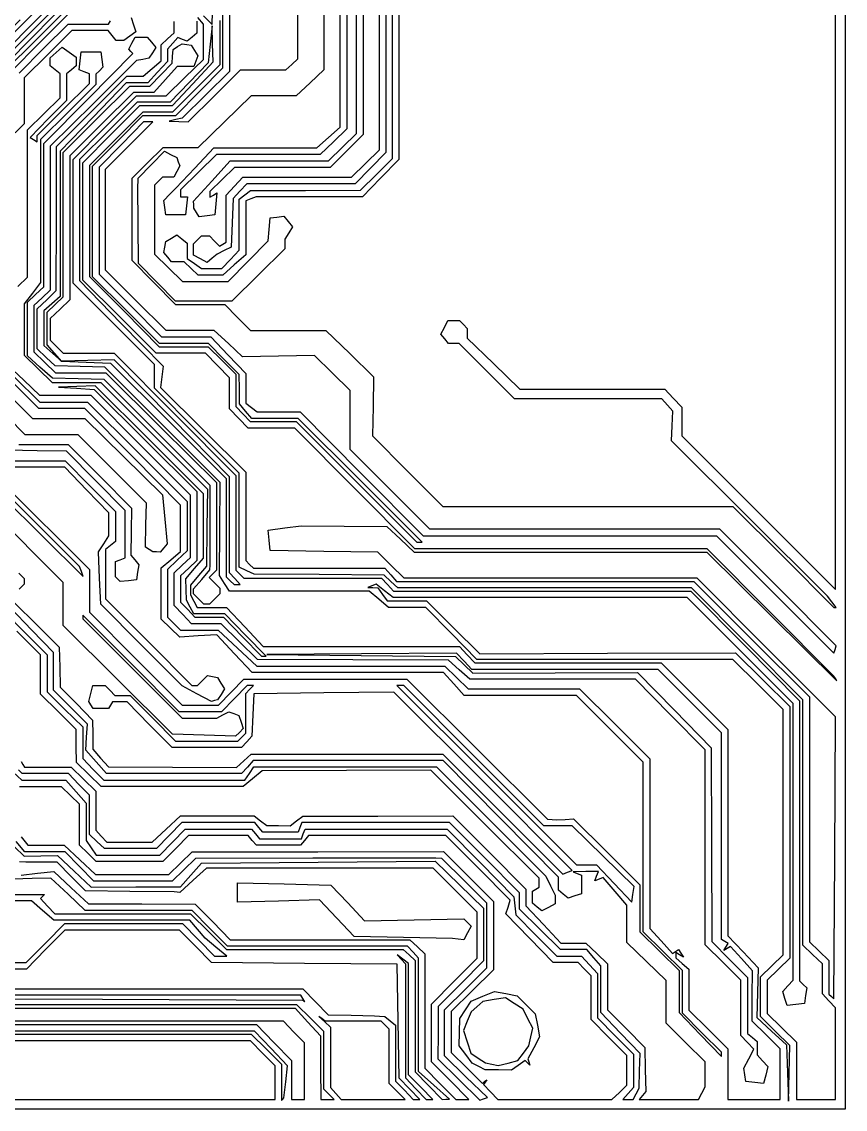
# Model space of a CAD drawing. Extents: x 13 to 278, y 25 to 201.
# Drawn here: x 210.7 to 277.5, y 24.6 to 112.9 of the extents above; entities that cross this region are included whole.
import ezdxf

# ---------------------------------------------------------------- set-up
doc = ezdxf.new("R2010")
doc.units = 0
doc.layers.add('Layer_1', color=7, linetype='CONTINUOUS')

msp = doc.modelspace()

# ---------------------------------------------------------------- linework, layer by layer
at = {"layer": 'Layer_1', "color": 7}
for points in [[(12.949534, 112.88561), (12.949534, 201.124155), (145.2412, 201.124155), (277.53287, 201.124155), (277.53287, 112.88561), (277.53287, 24.64707), (145.2412, 24.64707), (12.949534, 24.64707)], [(217.6221, 114.07623), (220.80499, 114.07623), (224.29809, 117.6039), (227.7912, 121.13157), (227.7703, 121.6388), (227.7494, 122.14602), (227.6084, 121.74915), (227.46741, 121.35227), (223.99495, 117.84654), (220.52249, 114.34082), (217.3264, 114.34082), (214.13033, 114.34082), (211.70033, 111.86291), (209.27034, 109.38501), (209.27034, 109.1559), (209.27034, 108.92678), (211.85476, 111.50151), (214.43918, 114.07623), (217.62207, 114.07623)], [(271.12189, 62.14664), (265.49894, 67.77415), (253.6004, 67.77415), (241.70186, 67.77415), (240.63351, 68.82058), (239.56516, 69.86702), (235.19954, 69.94502), (230.83391, 70.02312), (230.75371, 70.84706), (230.67351, 71.671), (232.01773, 71.84932), (233.36194, 72.02763), (236.82922, 71.99083), (240.2965, 71.95403), (241.41566, 70.92243), (242.53481, 69.89082), (254.40906, 69.89082), (266.2833, 69.89082), (271.56763, 64.6653), (276.85196, 59.43978), (276.72942, 59.63087), (276.60689, 59.82195), (271.46726, 64.98868), (266.32763, 70.15541), (254.45934, 70.15541), (242.59104, 70.15541), (237.70961, 75.0502), (232.82819, 79.94499), (230.93368, 79.94499), (229.03918, 79.94499), (228.28293, 80.73633), (227.52668, 81.52768), (227.52668, 82.7757), (227.52668, 84.02372), (226.54694, 85.02707), (225.5672, 86.03041), (223.57452, 86.03041), (221.58183, 86.03041), (218.60113, 89.00265), (215.62043, 91.9749), (215.62043, 96.73648), (215.62043, 101.49806), (217.93002, 103.8184), (220.2396, 106.13874), (221.56804, 106.13574), (222.89647, 106.13274), (224.55012, 107.90622), (226.20376, 109.67971), (226.15926, 111.15049), (226.11476, 112.62128), (225.96081, 111.11818), (225.80685, 109.61507), (224.26148, 108.00932), (222.71611, 106.40357), (221.37221, 106.40357), (220.02831, 106.40357), (217.6947, 104.08847), (215.36109, 101.77337), (215.35809, 96.85241), (215.35509, 91.93146), (218.742, 88.45584), (222.12892, 84.98022), (222.03392, 84.11638), (221.93892, 83.25253), (225.39388, 79.81677), (228.84885, 76.381), (228.84885, 72.79208), (228.84885, 69.20316), (229.16635, 68.88566), (229.48385, 68.56816), (234.81388, 68.56816), (240.14392, 68.56816), (240.62281, 68.03899), (241.1017, 67.50983), (253.16269, 67.50983), (265.22369, 67.50983), (269.92273, 62.81623), (274.62177, 58.12263), (274.62177, 48.18135), (274.62177, 38.24008), (275.41552, 37.47962), (276.20927, 36.71916), (276.20927, 35.35755), (276.20927, 33.99594), (276.4077, 33.79741), (276.60614, 33.59888), (276.67514, 45.05913), (276.74414, 56.51939), (271.1212, 62.1469)], [(225.03198, 66.07325), (224.6162, 66.48902), (224.6162, 66.69355), (224.6162, 66.89808), (225.27734, 67.66684), (225.93847, 68.4356), (225.95067, 68.83247), (225.96287, 69.22935), (225.96487, 72.2576), (225.96687, 75.28585), (221.65393, 79.58903), (217.34098, 83.89221), (215.2472, 83.94271), (213.15342, 83.99321), (212.13835, 84.91027), (211.12327, 85.82733), (211.12327, 87.99938), (211.12327, 90.17143), (211.78473, 90.79284), (212.44619, 91.41425), (212.44619, 97.23391), (212.44619, 103.05357), (216.06711, 106.70784), (219.68802, 110.36211), (219.516, 110.53414), (219.34397, 110.70616), (219.60856, 111.20055), (219.87314, 111.69493), (220.3606, 111.69493), (220.84806, 111.69493), (221.19585, 111.27587), (221.54363, 110.85681), (221.26603, 110.41597), (220.98843, 109.97513), (220.48762, 109.88663), (219.98681, 109.79813), (216.48108, 106.31843), (212.97535, 102.83874), (212.97535, 96.99421), (212.97535, 91.14967), (212.3139, 90.52826), (211.65244, 89.90686), (211.65244, 88.0205), (211.65244, 86.13415), (212.52493, 85.2885), (213.39742, 84.44285), (215.44775, 84.44285), (217.49808, 84.44285), (221.98359, 79.98612), (226.4691, 75.52939), (226.4691, 71.96924), (226.4691, 68.4091), (226.16861, 68.10861), (225.86812, 67.80812), (226.30091, 67.37533), (226.73369, 66.94255), (226.73369, 66.71576), (226.73369, 66.48898), (226.31791, 66.07321), (225.90215, 65.65743), (225.67537, 65.65743), (225.44858, 65.65743)], [(272.07792, 67.01143), (267.35193, 71.7429), (255.57903, 71.7429), (243.80614, 71.7429), (240.56117, 74.98007), (237.3162, 78.21725), (237.3162, 80.61151), (237.3162, 83.00577), (235.87792, 84.42618), (234.43964, 85.84659), (231.51814, 85.79539), (228.59664, 85.74419), (227.43673, 86.81336), (226.27682, 87.88253), (224.327, 87.88253), (222.37719, 87.88253), (219.92482, 90.3247), (217.47245, 92.76687), (217.47245, 96.86692), (217.47245, 100.96696), (219.38406, 102.89141), (221.29567, 104.81586), (220.92628, 104.81586), (220.55689, 104.81586), (218.75009, 102.97288), (216.94329, 101.1299), (216.94329, 96.794), (216.94329, 92.4581), (219.47912, 89.90573), (222.01494, 87.35336), (224.0167, 87.35336), (226.01846, 87.35336), (227.434, 85.86832), (228.84954, 84.38328), (228.84954, 83.18551), (228.84954, 81.98774), (229.31256, 81.63626), (229.77558, 81.28478), (231.51562, 81.27678), (233.25566, 81.26878), (238.25613, 76.2417), (243.25661, 71.21461), (255.17197, 71.21461), (267.08734, 71.21461), (271.84639, 66.45005), (276.60545, 61.68548), (276.70465, 61.98316), (276.80385, 62.28085), (272.07786, 67.01231)], [(221.64358, 91.78509), (220.14274, 93.30644), (220.11594, 96.48144), (220.08914, 99.65644), (220.10374, 99.95526), (220.11834, 100.25409), (221.18242, 101.35056), (222.24651, 102.44703), (222.74686, 102.17924), (223.24722, 101.91146), (223.36682, 101.5777), (223.48641, 101.24394), (223.24828, 100.78092), (223.01013, 100.3179), (222.5432, 100.3179), (222.07625, 100.3179), (221.75875, 100.0004), (221.44125, 99.6829), (221.44125, 96.88049), (221.44125, 94.07808), (222.57575, 92.96465), (223.71024, 91.85123), (225.55995, 91.85123), (227.40967, 91.85123), (229.0389, 93.50488), (230.66813, 95.15852), (230.75103, 96.08456), (230.83393, 97.01061), (231.38625, 97.08951), (231.93857, 97.16841), (232.29637, 96.73729), (232.65418, 96.30616), (232.33937, 95.80207), (232.02456, 95.29798), (232.02456, 94.9087), (232.02456, 94.51942), (229.87082, 92.39157), (227.71707, 90.26371), (225.43076, 90.26371), (223.14445, 90.26371), (221.6436, 91.78507)], [(227.9645, 67.72884), (227.52662, 68.21269), (227.52662, 72.10781), (227.52662, 76.00293), (222.83942, 80.75208), (218.15223, 85.50123), (216.0264, 85.44863), (213.90058, 85.39603), (215.88495, 85.30683), (217.86933, 85.21763), (222.56568, 80.53354), (227.26204, 75.84945), (227.26204, 71.86472), (227.26204, 67.87998), (227.57954, 67.56248), (227.89704, 67.24498), (228.14971, 67.24498), (228.40238, 67.24498)], [(228.82948, 63.14394), (227.15979, 64.86373), (225.89731, 64.86373), (224.63482, 64.86373), (224.3338, 65.4262), (224.03277, 65.98867), (224.00837, 66.84816), (223.98397, 67.70766), (224.69692, 68.55495), (225.40987, 69.40225), (225.40987, 72.00957), (225.40987, 74.61688), (221.01903, 79.00072), (216.62818, 83.38456), (215.13205, 83.33566), (213.63592, 83.28676), (215.09113, 83.19166), (216.54634, 83.09656), (220.71353, 78.94422), (224.88072, 74.79187), (224.88072, 71.99062), (224.88072, 69.18937), (224.21926, 68.56796), (223.5578, 67.94655), (223.5578, 66.88525), (223.5578, 65.82394), (224.13308, 65.21157), (224.70837, 64.59921), (225.87235, 64.59921), (227.03633, 64.59921), (228.58488, 63.01171), (230.13343, 61.42421), (230.31627, 61.42421), (230.4991, 61.42421)], [(257.86884, 45.19309), (255.3597, 47.66582), (254.207, 47.66582), (253.0543, 47.66582), (247.37037, 53.35436), (241.68644, 59.0429), (241.40866, 59.0429), (241.13088, 59.0429), (248.42397, 51.76686), (255.71707, 44.49082), (256.52881, 44.49082), (257.34055, 44.49082), (258.7716, 42.96946), (260.20266, 41.44811), (260.29036, 42.08423), (260.37806, 42.72036)], [(241.64771, 38.60312), (237.64484, 38.68342), (236.24587, 40.16262), (234.8469, 41.64182), (231.51749, 41.54492), (228.18808, 41.44802), (228.18808, 42.24177), (228.18808, 43.03552), (231.97161, 42.93952), (235.75514, 42.84352), (237.12573, 41.39432), (238.49632, 39.94512), (242.52989, 40.02842), (246.56346, 40.11172), (246.85913, 39.81604), (247.15481, 39.52036), (246.85641, 38.96279), (246.558, 38.40522), (246.10429, 38.46392), (245.65058, 38.52262)], [(243.05844, 26.44416), (242.0787, 27.4475), (242.0787, 31.96801), (242.0787, 36.48852), (241.61568, 36.83889), (241.15266, 37.18925), (241.48339, 36.81837), (241.81412, 36.44748), (241.81412, 31.81664), (241.81412, 27.1858), (242.65977, 26.31331), (243.50542, 25.44082), (243.7718, 25.44082), (244.03818, 25.44082)], [(247.76724, 28.12162), (247.23808, 28.38537), (246.70968, 29.0959), (246.18127, 29.80643), (246.20547, 30.91453), (246.22967, 32.02263), (246.68829, 32.72257), (247.14691, 33.4225), (248.09514, 33.8187), (249.04337, 34.2149), (249.96645, 34.04173), (250.88954, 33.86856), (251.62402, 33.13407), (252.3585, 32.39959), (252.53366, 31.46588), (252.70883, 30.53217), (252.23414, 29.64013), (251.75945, 28.7481), (251.83595, 28.48351), (251.91245, 28.21893), (251.72335, 28.40803), (251.53425, 28.59712), (250.98097, 28.20959), (250.42769, 27.82206), (249.36208, 27.83996), (248.29647, 27.85786), (247.76731, 28.12161)], [(251.39435, 29.21134), (251.84839, 29.80643), (252.00741, 30.51472), (252.16643, 31.22302), (251.7663, 31.99679), (251.36617, 32.77056), (250.6563, 33.23568), (249.94643, 33.7008), (249.02246, 33.55086), (248.09849, 33.40092), (247.62631, 32.97361), (247.15414, 32.5463), (246.83972, 31.78724), (246.52531, 31.02818), (246.82892, 30.10825), (247.13252, 29.18832), (247.72549, 28.79978), (248.31847, 28.41125), (248.83661, 28.29919), (249.35474, 28.18714), (250.14752, 28.40169), (250.9403, 28.61625)], [(241.14064, 26.09025), (240.4912, 26.73968), (240.4912, 28.94775), (240.4912, 31.15582), (240.1737, 31.47332), (239.8562, 31.79082), (237.58079, 31.79082), (235.30537, 31.79082), (235.04842, 31.98925), (234.79147, 32.18769), (235.26008, 31.74841), (235.7287, 31.30912), (235.7287, 28.85882), (235.7287, 26.40852), (236.16659, 25.92467), (236.60447, 25.44082), (239.19727, 25.44082), (241.79007, 25.44082)]]:
    msp.add_lwpolyline(points, close=True, dxfattribs=at)
for points in [[(241.28201, 149.25918), (241.27901, 101.77311), (239.79895, 100.25175), (238.3189, 98.7304), (234.00305, 98.7304), (229.68721, 98.7304), (229.2687, 98.5698), (228.85019, 98.4092), (228.85019, 96.21596), (228.85019, 94.02271), (227.91494, 93.20156), (226.97969, 92.3804), (225.98045, 92.3804), (224.98122, 92.3804), (224.41322, 92.90956), (223.84523, 93.43873), (223.3374, 93.43873), (222.82956, 93.43873), (222.51073, 93.8229), (222.19191, 94.20706), (222.27991, 94.65443), (222.36791, 95.1018), (222.80876, 95.3794), (223.2496, 95.657), (223.66865, 95.30922), (224.08771, 94.96144), (224.08771, 94.34738), (224.08771, 93.73332), (224.67574, 93.32144), (225.26378, 92.90956), (226.08145, 92.90956), (226.89912, 92.90956), (227.61008, 93.65165), (228.32104, 94.39373), (228.32104, 96.46675), (228.32104, 98.53977), (228.78406, 98.89125), (229.24708, 99.24273), (233.70063, 99.25073), (238.15418, 99.25873), (239.45532, 100.55305), (240.75646, 101.84736), (240.75646, 149.1777)], [(237.05248, 149.22689), (237.05248, 104.24516), (235.97256, 103.20757), (234.89263, 102.16998), (230.68681, 102.16998), (226.48099, 102.16998), (225.01986, 100.73202), (223.55873, 99.29405), (223.55873, 99.01222), (223.55873, 98.7304), (223.84089, 98.7304), (224.12304, 98.7304), (224.03934, 98.00279), (223.95564, 97.27519), (223.16189, 97.27519), (222.36814, 97.27519), (222.28574, 97.85423), (222.20334, 98.43327), (222.68263, 98.9345), (223.16192, 99.43572), (224.70729, 101.06744), (226.25266, 102.69915), (230.43648, 102.69915), (234.6203, 102.69915), (235.57184, 103.54158), (236.52338, 104.38401), (236.52338, 149.27093)], [(238.37522, 149.41902), (238.37522, 103.78268), (237.0397, 102.44716), (235.70418, 101.11165), (231.82533, 101.11165), (227.94649, 101.11165), (226.94314, 100.13191), (225.9398, 99.15217), (225.9398, 98.92567), (225.9398, 98.69917), (226.22318, 98.8743), (226.50655, 99.04944), (226.42165, 98.16232), (226.33675, 97.27519), (225.70522, 97.18589), (225.07368, 97.09659), (224.84937, 97.45047), (224.62507, 97.80435), (224.62107, 98.08999), (224.61707, 98.37563), (226.09448, 100.00822), (227.57189, 101.6408), (231.57457, 101.6408), (235.57725, 101.6408), (236.71174, 102.75423), (237.84623, 103.86765), (237.84623, 149.25044)], [(240.22729, 149.13709), (240.22729, 102.32045), (238.98046, 101.05459), (237.73364, 99.78873), (233.33804, 99.78873), (228.94245, 99.78873), (228.38002, 99.19005), (227.81759, 98.59137), (227.73859, 96.61719), (227.65959, 94.64301), (227.0925, 94.36127), (226.5254, 94.07953), (226.11722, 93.74077), (225.70904, 93.40201), (225.16296, 93.69426), (224.61688, 93.98652), (224.61688, 94.45346), (224.61688, 94.9204), (224.93438, 95.2379), (225.25188, 95.5554), (225.57694, 95.5554), (225.902, 95.5554), (226.31575, 95.14165), (226.72949, 94.72791), (226.9961, 94.89269), (227.26272, 95.05746), (227.26272, 96.96278), (227.26272, 98.8681), (227.93488, 99.593), (228.60705, 100.3179), (233.0181, 100.3179), (237.42915, 100.3179), (238.56364, 101.43132), (239.69813, 102.54474), (239.69813, 149.13507)], [(235.20047, 124.53956), (235.20047, 109.02791), (234.07599, 107.9835), (232.95151, 106.93908), (231.11749, 106.93608), (229.28347, 106.93308), (227.11492, 104.81642), (224.94637, 102.69975), (223.53407, 102.69975), (222.12177, 102.69975), (220.85591, 101.45292), (219.59005, 100.2061), (219.59005, 96.8955), (219.59005, 93.5849), (221.36889, 91.79233), (223.14773, 89.99975), (225.15165, 89.99975), (227.15557, 89.99975), (228.18901, 88.94142), (229.22244, 87.88308), (232.28992, 87.88308), (235.35741, 87.88308), (237.29552, 85.99803), (239.23363, 84.11298), (239.18993, 81.71442), (239.14623, 79.31586), (241.9975, 76.45572), (244.84876, 73.59558), (256.63044, 73.59558), (268.41211, 73.59558), (272.50675, 69.49454), (276.60139, 65.3935), (276.70313, 65.3935), (276.80487, 65.3935), (276.44194, 65.85652), (276.44098, 65.85592), (276.07805, 66.31894), (269.74542, 72.61944), (263.4128, 78.91994), (263.4751, 80.12404), (263.5374, 81.32814), (263.08577, 81.82718), (262.63414, 82.32623), (256.65003, 82.32623), (250.66593, 82.32623), (248.42865, 84.57519), (246.19138, 86.82415), (245.75491, 86.82415), (245.31845, 86.82415), (245.00311, 87.20411), (244.68776, 87.58407), (244.98002, 88.13015), (245.27227, 88.67623), (245.73921, 88.67623), (246.20615, 88.67623), (246.52365, 88.35873), (246.84115, 88.04123), (246.84115, 87.64518), (246.84115, 87.24913), (248.97912, 85.18455), (251.11709, 83.11998), (256.99941, 83.11998), (262.88173, 83.11998), (263.56684, 82.39238), (264.25195, 81.66477), (264.26195, 80.49075), (264.27195, 79.31671), (270.50556, 73.08311), (276.73918, 66.8495), (276.73918, 133.58996)], [(227.52602, 116.08228), (227.52602, 112.49273), (227.52602, 108.90317), (225.60779, 107.0148), (223.68956, 105.12643), (223.16039, 105.00159), (222.63123, 104.87676), (223.40694, 104.84606), (224.18265, 104.81536), (226.29932, 106.93203), (228.41598, 109.0487), (230.26527, 109.0487), (232.11456, 109.0487), (232.59841, 109.48658), (233.08227, 109.92446), (233.08227, 124.6144)], [(226.73255, 113.03657), (226.73255, 109.45847), (224.82094, 107.53402), (222.90934, 105.60956), (221.70061, 105.60956), (220.49188, 105.60956), (218.32055, 103.43532), (216.14922, 101.26107), (216.14922, 96.75891), (216.14922, 92.25675), (218.98897, 89.40816), (221.82873, 86.55956), (223.8076, 86.55956), (225.78648, 86.55956), (226.92097, 85.44614), (228.05547, 84.33272), (228.05547, 83.0158), (228.05547, 81.69888), (228.63075, 81.08651), (229.20604, 80.47415), (231.08083, 80.47415), (232.95562, 80.47415), (237.84505, 75.57936), (242.73448, 70.68456), (242.95067, 70.68456), (243.16686, 70.68456), (238.13745, 75.71165), (233.10772, 80.73873), (231.21947, 80.73873), (229.33123, 80.73873), (228.8346, 81.33404), (228.33797, 81.92936), (228.32897, 83.11089), (228.31997, 84.29243), (227.07314, 85.55829), (225.82632, 86.82415), (223.83652, 86.82415), (221.84671, 86.82415), (219.13021, 89.5314), (216.41372, 92.23865), (216.41372, 96.73544), (216.41372, 101.23223), (218.45803, 103.28861), (220.50235, 105.34498), (221.83809, 105.34498), (223.17384, 105.34498), (225.08545, 107.26943), (226.99705, 109.19388), (226.99705, 112.7706), (226.99705, 116.3473)], [(210.53039, 113.08864), (207.6818, 110.24888), (207.6818, 108.46873), (207.6818, 106.68859), (207.10274, 106.14912), (206.52369, 105.60964), (206.75118, 105.60964), (206.97867, 105.60964), (207.46253, 106.04753), (207.94638, 106.48541), (207.94638, 108.22602), (207.94638, 109.96663), (210.78614, 112.81522), (213.6259, 115.66382)], [(213.89002, 115.13459), (211.18276, 112.41809), (208.47551, 109.70159)], [(208.74008, 109.43671), (211.44733, 112.15321), (214.15459, 114.8697)], [(225.41186, 113.41178), (226.13026, 112.72351), (226.17816, 114.78801)], [(219.55254, 113.28187), (219.73508, 112.70671), (219.91763, 112.13156), (219.43776, 111.78067), (218.95789, 111.42978), (218.64399, 111.42978), (218.33008, 111.42978), (218.0007, 111.82666), (217.67132, 112.22353), (216.20332, 112.22353), (214.73531, 112.22353), (212.79613, 110.30931), (210.85695, 108.39509), (210.85695, 106.52996), (210.85695, 104.66483), (209.40174, 103.22769)], [(214.41824, 113.54715), (212.10865, 111.22681), (209.79906, 108.90647)], [(224.87952, 112.99869), (224.87952, 112.51123), (224.87952, 112.02377), (224.48601, 111.69719), (224.0925, 111.3706), (223.71712, 111.51465), (223.34173, 111.6587), (222.92, 111.19269), (222.49827, 110.72668), (222.49727, 110.21834), (222.49627, 109.71001), (221.69033, 108.85011), (220.8844, 107.99022), (220.01719, 107.99022), (219.14999, 107.99022), (216.45873, 105.20781), (213.76767, 102.42551), (213.76767, 96.52439), (213.76767, 90.62326), (213.10621, 90.04813), (212.44475, 89.473), (212.44475, 88.06216), (212.44475, 86.65133), (213.17235, 86.00989), (213.89996, 85.36846), (213.30464, 86.04697), (212.70933, 86.72548), (212.70933, 88.05137), (212.70933, 89.37726), (213.37079, 89.99867), (214.03225, 90.62008), (214.03225, 96.47357), (214.03225, 102.32706), (216.72783, 105.02641), (219.4234, 107.72575), (220.2478, 107.72575), (221.07219, 107.72575), (221.96671, 108.64865), (222.86122, 109.57155), (222.90222, 110.12817), (222.94322, 110.68479), (223.31638, 110.92473), (223.68953, 111.16467), (224.05805, 111.09887), (224.42656, 111.03307), (224.69547, 110.60601), (224.96437, 110.17896), (224.79827, 109.74612), (224.63218, 109.31328), (223.96173, 109.31328), (223.29128, 109.31328), (222.33514, 108.25495), (221.379, 107.19661), (220.55462, 107.19661), (219.73025, 107.19661), (217.14583, 104.62189), (214.56141, 102.04717), (214.56141, 96.20472), (214.56141, 90.36228), (213.76766, 89.60182), (212.97391, 88.84136), (212.97391, 87.96482), (212.97391, 87.08828), (213.50307, 86.55911), (214.03224, 86.02995), (216.10195, 86.02995), (218.17166, 86.02995), (223.11229, 81.06901), (228.05291, 76.10807), (228.05391, 72.25839), (228.05491, 68.4087), (228.37241, 68.0912), (228.68991, 67.7737), (234.28453, 67.7737), (239.87915, 67.7737), (240.35804, 67.24453), (240.83693, 66.71536), (252.91077, 66.71536), (264.98462, 66.71536), (269.40622, 62.26597), (273.82783, 57.81658), (273.82783, 46.44389), (273.82783, 35.0712), (274.11481, 34.78422), (274.4018, 34.49723), (274.3133, 33.8714), (274.2249, 33.24557), (273.52001, 33.16407), (272.81511, 33.08257), (272.63626, 33.64608), (272.45741, 34.20959), (272.87813, 34.67448), (273.29886, 35.13937), (273.29886, 46.36038), (273.29886, 57.58142), (269.00239, 61.88382), (264.70591, 66.18622), (252.76619, 66.18622), (240.82647, 66.18622), (240.12679, 66.73659), (239.42711, 67.28696), (239.09892, 67.15435), (238.77073, 67.02174), (239.17534, 67.00084), (239.57995, 66.97994), (239.96136, 66.45077), (240.34276, 65.9216), (241.93247, 65.9216), (243.52218, 65.9216), (245.68466, 63.77035), (247.84715, 61.6191), (258.23843, 61.6676), (268.62971, 61.7161), (270.83199, 59.52526), (273.03427, 57.33442), (273.03427, 47.12787), (273.03427, 36.92133), (272.10823, 36.02378), (271.18219, 35.12622), (271.18219, 33.778), (271.18219, 32.42979), (272.37281, 31.26128), (273.56344, 30.09277), (273.56344, 27.7666), (273.56344, 25.44044), (275.15094, 25.44044), (276.73844, 25.44044), (276.73844, 29.15567), (276.73844, 32.8709), (276.20927, 33.43889), (275.68011, 34.00689), (275.68011, 35.23042), (275.68011, 36.45394), (274.88636, 37.2144), (274.09261, 37.97486), (274.09261, 47.92905), (274.09261, 57.88323), (269.57604, 62.43163), (265.05947, 66.98003), (253.12278, 66.98003), (241.18609, 66.98003), (240.63754, 67.49536), (240.089, 68.01069), (234.81066, 68.05529), (229.53232, 68.09989), (228.926, 68.37614), (228.31969, 68.6524), (228.31969, 72.47579), (228.31969, 76.29918), (224.88011, 79.73987), (221.44052, 83.18057), (221.43552, 84.14224), (221.43052, 85.10392), (218.12819, 88.40491), (214.82586, 91.70591), (214.82586, 96.73455), (214.82586, 101.7632), (217.40058, 104.34762), (219.97531, 106.93204), (221.17867, 106.93204), (222.38204, 106.93204), (223.89562, 108.40984), (225.40919, 109.88763), (225.40919, 111.31723), (225.40919, 112.74683), (224.95352, 113.27902)], [(210.32752, 91.45366), (211.12127, 92.21412), (211.12127, 98.19383), (211.12127, 104.17355), (212.44419, 105.47657), (213.76711, 106.7796), (213.76711, 107.74933), (213.76711, 108.71907), (213.37023, 109.04845), (212.97336, 109.37782), (212.97336, 109.7013), (212.97336, 110.02477), (213.45129, 110.4573), (213.92923, 110.88982), (214.50963, 110.4833), (215.09002, 110.07677), (215.09002, 109.7273), (215.09002, 109.37782), (214.69315, 109.04845), (214.29627, 108.71907), (214.29627, 107.63466), (214.29627, 106.55025), (212.81475, 105.0531), (211.33322, 103.55596), (211.62412, 103.37617), (211.91502, 103.19639), (211.91502, 103.44739), (211.91502, 103.6984), (214.03169, 105.80939), (216.14836, 107.92038), (216.14836, 108.32381), (216.14836, 108.72725), (215.73376, 108.88635), (215.31917, 109.04544), (215.40307, 109.77455), (215.48697, 110.50366), (216.28072, 110.50366), (217.07447, 110.50366), (217.16297, 109.87783), (217.25147, 109.252), (216.96448, 108.96501), (216.6775, 108.67803), (216.6775, 108.26208), (216.6775, 107.84614), (214.42854, 105.60886), (212.17959, 103.37159), (212.17959, 97.56989), (212.17959, 91.76819), (211.51813, 90.90097), (210.85667, 90.03375), (210.85667, 87.95452), (210.85667, 85.87529), (211.99116, 84.76187), (213.12566, 83.64845), (215.10302, 83.64845), (217.08039, 83.64845), (221.40578, 79.3171), (225.73116, 74.98575), (225.69126, 71.86775), (225.65136, 68.74976), (225.00089, 67.97672), (224.35042, 67.20368), (224.35042, 66.80971), (224.35042, 66.41574), (224.62431, 65.90397), (224.8982, 65.3922), (226.09528, 65.3922), (227.29236, 65.3922), (228.78011, 63.8047), (230.26786, 62.2172), (238.24323, 62.2172), (246.21859, 62.2172), (246.84, 61.55574), (247.46141, 60.89428), (255.01754, 60.89428), (262.57368, 60.89428), (265.29017, 58.18703), (268.00667, 55.47978), (268.00667, 47.11002), (268.00667, 38.74025), (269.23959, 37.43771), (270.47251, 36.13516), (270.41351, 34.11574), (270.35451, 32.09633), (271.55186, 30.99265), (272.74921, 29.88897), (272.83701, 27.5984), (272.92481, 25.30782), (272.97921, 27.56784), (273.03361, 29.82785), (271.84299, 30.99637), (270.65236, 32.16488), (270.65236, 33.77768), (270.65236, 35.39048), (271.5784, 36.28803), (272.50445, 37.18559), (272.50445, 47.14875), (272.50445, 57.11192), (270.45393, 59.13341), (268.4034, 61.1549), (258.01186, 61.1569), (247.62032, 61.1589), (245.54867, 63.27556), (243.47703, 65.39223), (241.9555, 65.39223), (240.43396, 65.39223), (239.64786, 66.05369), (238.86176, 66.71515), (233.19962, 66.71515), (227.53748, 66.71515), (227.12568, 67.34363), (226.71389, 67.9721), (226.74709, 71.74831), (226.78029, 75.52452), (222.09763, 80.21261), (217.41497, 84.9007), (215.39502, 84.9475), (213.37507, 84.9943), (212.64498, 85.69377), (211.91488, 86.3935), (211.91488, 88.01429), (211.91488, 89.63508), (212.68564, 90.37351), (213.4564, 91.11195), (213.4719, 96.95959), (213.4874, 102.80723), (216.33468, 105.66337), (219.18195, 108.5195), (219.84792, 108.51977), (220.51389, 108.52003), (221.24149, 109.1458), (221.9691, 109.77158), (221.9691, 110.42739), (221.9691, 111.0832), (222.49827, 111.5621), (223.02743, 112.04099), (223.02743, 112.49675), (223.02743, 112.95251)], [(210.46007, 108.77143), (212.43783, 110.76206), (214.41558, 112.7527), (216.06023, 112.7527), (217.70489, 112.7527), (217.86841, 113.01728)], [(210.03292, 84.10786), (212.11932, 82.06103), (214.06472, 82.06103), (216.01012, 82.06103), (220.04812, 78.02933), (224.08612, 73.99764), (224.08612, 71.99342), (224.08612, 69.9892), (223.29237, 69.22874), (222.49862, 68.46828), (222.49862, 66.5334), (222.49862, 64.59853), (223.02778, 64.06936), (223.55695, 63.54019), (225.08427, 63.54019), (226.61159, 63.54019), (228.17522, 62.08499), (229.73886, 60.62978), (237.37664, 60.62978), (245.01443, 60.62978), (245.96794, 59.70374), (246.92146, 58.7777), (251.44061, 58.7777), (255.95977, 58.7777), (258.80836, 55.93794), (261.65695, 53.09818), (261.66295, 46.2145), (261.66895, 39.33082), (262.58104, 38.31819), (263.49313, 37.30556), (263.74724, 37.46261), (264.00135, 37.61966), (264.19281, 37.30988), (264.38426, 37.0001), (264.0788, 37.18889), (263.77333, 37.37767), (263.77333, 37.15628), (263.77333, 36.93488), (264.3025, 36.4818), (264.83167, 36.02871), (264.83167, 34.36419), (264.83167, 32.69967), (266.41917, 31.12874), (268.00667, 29.5578), (268.00667, 27.499), (268.00667, 25.4402), (270.12333, 25.4402), (272.24, 25.4402), (272.24, 27.50177), (272.24, 29.56335), (271.10166, 30.68055), (269.96332, 31.79775), (269.98672, 33.84028), (270.01012, 35.88281), (269.11191, 36.87702), (268.2137, 37.87123), (267.93705, 37.70025), (267.66039, 37.52927), (267.83788, 37.81645), (268.01537, 38.10363), (267.74647, 38.26982), (267.47757, 38.43601), (267.47757, 46.81618), (267.47757, 55.19635), (264.90285, 57.78077), (262.32814, 60.3652), (254.76252, 60.3652), (247.19691, 60.3652), (246.5755, 61.02665), (245.95409, 61.68811), (238.26115, 61.62621), (230.56821, 61.56431), (238.23098, 61.48981), (245.89375, 61.41531), (246.59802, 60.74057), (247.30229, 60.06584), (253.98812, 60.09164), (260.67395, 60.11744), (263.66446, 57.0511), (266.65498, 53.98475), (266.67618, 46.1295), (266.69728, 38.27426), (268.14576, 36.8105), (269.59424, 35.34675), (269.59424, 33.07172), (269.59424, 30.79668), (269.99111, 30.4673), (270.38799, 30.13793), (270.38799, 29.59584), (270.38799, 29.05376), (270.81622, 28.58057), (271.24445, 28.10738), (271.07158, 27.41857), (270.8987, 26.72977), (270.18032, 26.81257), (269.46195, 26.89537), (269.38425, 27.43822), (269.30655, 27.98107), (269.70687, 28.75269), (270.10719, 29.52431), (269.58611, 30.07898), (269.06502, 30.63365), (269.06502, 32.87459), (269.06502, 35.11553), (267.60981, 36.55267), (266.15461, 37.9898), (266.15461, 45.90973), (266.15461, 53.82966), (263.32558, 56.70054), (260.49655, 59.57142), (253.76936, 59.57142), (247.04217, 59.57142), (246.17318, 60.3344), (245.30419, 61.09739), (237.54801, 61.12709), (229.79184, 61.15679), (228.32024, 62.61303), (226.84864, 64.06928), (225.64904, 64.06928), (224.44944, 64.06928), (223.73848, 64.81136), (223.02752, 65.55345), (223.02752, 66.88191), (223.02752, 68.21037), (223.68898, 68.83178), (224.35044, 69.45319), (224.35044, 71.98365), (224.35044, 74.51412), (220.31874, 78.55212), (216.28705, 82.59011), (214.20656, 82.59011), (212.12607, 82.59011), (210.82992, 83.8323), (209.53377, 85.07448)], [(209.07615, 83.18089), (211.52852, 80.73872), (213.65231, 80.73872), (215.7761, 80.73872), (218.93173, 77.64108), (222.08735, 74.54344), (222.27721, 72.55585), (222.46706, 70.56826), (222.18594, 70.22953), (221.90482, 69.8908), (221.60649, 69.8948), (221.30816, 69.8988), (221.00596, 70.09319), (221.00671, 70.09329), (220.70451, 70.28768), (220.74211, 72.06762), (220.77971, 73.84756), (218.00632, 76.63168), (215.23292, 79.4158), (213.07961, 79.4158), (210.9263, 79.4158), (208.11394, 82.2521)], [(209.13713, 75.46128), (216.14859, 68.47345), (216.14859, 66.73768), (216.14859, 65.0019), (219.91548, 61.22828), (223.68237, 57.45466), (225.15345, 57.45466), (226.62452, 57.45466), (227.65796, 58.51299), (228.6914, 59.57133), (235.31069, 59.57133), (241.93, 59.57133), (247.64003, 53.88278), (253.35006, 48.19424), (253.73318, 48.16624), (254.11629, 48.13824), (254.78547, 48.18014), (255.45465, 48.22204), (258.15891, 45.54224), (260.86317, 42.86244), (260.86317, 40.95608), (260.86317, 39.04972), (262.45067, 37.47879), (264.03817, 35.90785), (264.03817, 34.20096), (264.03817, 32.49407), (265.75796, 30.71267), (267.47775, 28.93128), (267.47775, 29.11227), (267.47775, 29.29327), (265.89025, 30.8642), (264.30275, 32.43514), (264.30275, 34.1715), (264.30275, 35.90785), (262.71525, 37.47879), (261.12775, 39.04972), (261.12775, 45.93265), (261.12775, 52.81558), (258.4205, 55.53208), (255.71325, 58.24858), (251.15088, 58.24858), (246.5885, 58.24858), (245.74582, 59.17462), (244.90314, 60.10066), (237.1367, 60.10066), (229.37025, 60.10066), (227.92999, 61.6347), (226.48973, 63.16873), (224.98945, 63.07283), (223.48917, 62.97693), (222.72929, 63.70494), (221.96942, 64.43295), (221.96942, 66.51719), (221.96942, 68.60144), (222.76317, 69.26934), (223.55692, 69.93724), (223.55692, 71.81209), (223.55692, 73.68695), (219.66575, 77.6094), (215.77459, 81.53186), (213.9163, 81.53186), (212.05801, 81.53186), (209.73767, 83.84145)], [(210.41999, 78.62187), (212.42935, 78.62187), (214.43871, 78.62187), (216.99865, 76.04219), (219.55859, 73.4625), (219.53849, 71.54727), (219.51839, 69.63203), (219.83816, 69.24672), (220.15794, 68.86142), (220.07144, 68.25154), (219.98504, 67.64167), (219.31368, 67.56337), (218.64232, 67.48507), (218.45474, 67.6738), (218.2662, 67.86233), (218.2662, 68.488), (218.2662, 69.11366), (218.66308, 69.26596), (219.05995, 69.41825), (219.05995, 71.34138), (219.05995, 73.2645), (216.68197, 75.66522), (214.304, 78.06595), (211.91034, 78.11435), (209.51668, 78.16275)], [(209.90582, 77.29919), (212.04176, 77.29919), (214.17771, 77.29919), (216.22202, 75.24281), (218.26633, 73.18644), (218.26633, 71.96792), (218.26633, 70.7494), (217.86946, 70.42002), (217.47258, 70.09064), (217.47258, 68.09446), (217.47258, 66.09828), (220.96569, 62.57061), (224.4588, 59.04294), (224.68876, 59.04294), (224.91872, 59.04294), (225.32881, 59.45303), (225.7389, 59.86312), (226.14144, 59.78372), (226.54399, 59.70432), (226.83558, 59.2413), (227.12717, 58.77828), (226.84504, 58.331), (226.5629, 57.88373), (226.31722, 57.82403), (226.07154, 57.76433), (224.88092, 58.38939), (224.88079, 58.38941), (223.69016, 59.01447), (220.38473, 62.33808), (217.07931, 65.66169), (216.98311, 67.77969), (216.88691, 69.8977), (217.31196, 70.5464), (217.73701, 71.1951), (217.73701, 72.12842), (217.73701, 73.06174), (215.94078, 74.91585), (214.14455, 76.76997), (211.98406, 76.76997), (209.82356, 76.76997)], [(209.08536, 74.41101), (215.64723, 67.90583), (215.4975, 68.30553), (215.34776, 68.70524), (208.47261, 75.55227)], [(210.06399, 65.77495), (211.87709, 63.97576), (213.69017, 62.17656), (213.73857, 60.54327), (213.78697, 58.90998), (215.10048, 57.57874), (216.41398, 56.24751), (216.42198, 55.0652), (216.42998, 53.8829), (217.06234, 53.16464), (217.6947, 52.44639), (222.9019, 52.41639), (228.10909, 52.38639), (228.69437, 52.93624), (229.27965, 53.48608), (237.07049, 53.48608), (244.86133, 53.48608), (249.72717, 48.6149), (254.59302, 43.74371), (254.97607, 43.8907), (255.35911, 44.03769), (248.1233, 51.27935), (240.88735, 58.521), (235.19881, 58.4509), (229.51026, 58.3808), (229.42986, 56.66614), (229.34946, 54.95148), (228.92579, 54.48333), (228.50212, 54.01518), (225.69176, 54.01518), (222.8814, 54.01518), (221.04351, 55.86726), (219.20562, 57.71934), (218.61882, 57.71934), (218.03203, 57.71934), (217.86851, 57.45476), (217.70499, 57.19018), (217.07476, 57.19018), (216.44453, 57.19018), (216.27171, 57.4698), (216.0989, 57.74942), (216.26114, 58.39584), (216.42338, 59.04226), (216.92861, 59.04226), (217.43383, 59.04226), (217.83071, 58.64538), (218.22758, 58.24851), (218.84889, 58.24851), (219.4702, 58.24851), (221.30809, 56.39643), (223.14598, 54.54434), (225.67985, 54.54434), (228.21372, 54.54434), (228.53122, 54.86184), (228.84872, 55.17934), (228.84872, 56.7933), (228.84872, 58.40726), (229.16622, 58.72476), (229.48372, 59.04226), (229.22073, 59.04226), (228.95693, 59.04226), (227.92349, 57.98393), (226.89006, 56.92559), (225.16758, 56.92559), (223.4451, 56.92559), (219.53273, 60.83796), (215.62037, 64.75032), (215.62037, 64.61137), (215.62037, 64.47242), (219.65206, 60.43442), (223.68376, 56.39643), (225.09342, 56.39643), (226.50307, 56.39643), (226.99568, 56.66006), (227.48829, 56.92369), (227.89425, 56.76791), (228.30023, 56.61212), (228.46887, 56.08077), (228.63752, 55.54941), (228.33339, 55.24531), (228.02925, 54.94122), (225.46283, 55.02742), (222.89641, 55.11362), (218.46464, 59.52246), (214.03287, 63.9313), (214.03287, 65.66736), (214.03287, 67.40342), (208.03077, 73.40934)], [(210.42875, 68.16471), (210.85774, 67.73572), (210.85774, 67.50894), (210.85774, 67.28215), (210.46087, 66.88528)], [(210.61508, 52.87122), (210.75263, 52.64866), (210.89019, 52.4261), (212.78164, 52.4261), (214.6731, 52.4261), (215.67645, 51.44636), (216.67979, 50.46662), (216.67979, 48.8875), (216.67979, 47.30839), (217.11767, 46.82453), (217.55556, 46.34068), (219.40319, 46.34068), (221.25082, 46.34068), (222.39898, 47.39901), (223.54713, 48.45735), (226.54518, 48.45735), (229.54323, 48.45735), (230.05682, 48.06888), (230.57042, 47.68043), (231.51203, 47.67243), (232.45365, 47.66443), (232.96724, 48.05289), (233.48083, 48.44135), (239.57124, 48.44935), (245.66165, 48.45735), (248.63322, 45.49048), (251.60478, 42.52362), (251.60478, 41.84649), (251.60478, 41.16937), (253.01509, 39.65398), (254.4254, 38.1386), (255.44989, 38.1386), (256.47438, 38.1386), (257.34687, 37.29294), (258.21937, 36.44729), (258.21937, 34.58864), (258.21937, 32.72998), (259.73466, 31.19871), (261.24995, 29.66745), (261.29735, 27.88375), (261.34475, 26.10005), (261.07259, 25.76932), (260.80044, 25.4386), (263.20477, 25.4386), (265.60911, 25.4386), (265.883, 25.95037), (266.1569, 26.46214), (266.1569, 27.48), (266.1569, 28.49787), (264.5694, 30.0688), (262.9819, 31.63974), (262.9799, 33.36781), (262.9779, 35.09589), (261.39218, 36.64504), (259.80646, 38.1942), (259.80646, 39.70627), (259.80646, 41.21835), (258.84666, 42.33966), (257.88686, 43.46097), (257.53721, 43.3268), (257.18757, 43.19263), (257.3347, 43.57603), (257.48182, 43.95943), (256.46133, 43.93853), (255.44083, 43.91763), (255.77156, 43.78417), (256.10229, 43.65072), (256.10229, 42.89685), (256.10229, 42.14298), (255.56042, 41.971), (255.01856, 41.79902), (254.63438, 42.11786), (254.25021, 42.4367), (254.25021, 42.96947), (254.25021, 43.50224), (249.56987, 48.22871), (244.88938, 52.95521), (237.17546, 52.95521), (229.46154, 52.95521), (228.98265, 52.42605), (228.50376, 51.89688), (223.01592, 51.89688), (217.52809, 51.89688), (216.68885, 52.85272), (215.84961, 53.80856), (215.92531, 54.85685), (216.00101, 55.90513), (214.62048, 57.28723), (213.23996, 58.66933), (213.23996, 60.20362), (213.23996, 61.73791), (211.48354, 63.55725), (209.72712, 65.37658)], [(209.21721, 65.06144), (210.964, 63.30117), (212.71079, 61.54089), (212.71079, 60.03738), (212.71079, 58.53386), (214.166, 57.11309), (215.62121, 55.69232), (215.62121, 54.40251), (215.62121, 53.11269), (216.46686, 52.2402), (217.31251, 51.36771), (223.04917, 51.36771), (228.78583, 51.36771), (229.14885, 51.91444), (229.51187, 52.46118), (236.91893, 52.45618), (244.326, 52.45118), (248.76612, 48.00725), (253.20623, 43.56331), (253.59601, 42.79505), (253.98579, 42.0268), (253.98579, 41.67989), (253.98579, 41.33297), (253.43971, 41.04072), (252.89364, 40.74846), (252.51367, 41.0638), (252.13371, 41.37914), (252.13371, 41.8603), (252.13371, 42.34146), (252.39829, 42.50498), (252.66288, 42.6685), (252.66288, 43.03734), (252.66288, 43.40617), (248.27452, 47.79172), (243.88617, 52.17727), (237.03057, 52.15337), (230.17497, 52.12947), (229.40833, 51.48438), (228.6417, 50.8393), (222.87021, 50.8393), (217.09873, 50.8393), (216.09538, 51.81904), (215.09204, 52.79875), (215.09004, 54.13412), (215.08804, 55.46948), (213.63435, 56.90531), (212.18066, 58.34113), (212.18066, 59.94179), (212.18066, 61.54246), (210.26905, 63.46691)], [(209.97094, 52.01658), (210.67104, 51.36775), (212.45708, 51.36775), (214.24312, 51.36775), (215.06427, 50.4325), (215.88543, 49.49726), (215.88543, 47.97783), (215.88543, 46.45841), (216.29731, 45.87037), (216.70919, 45.28234), (219.28632, 45.28234), (221.86346, 45.28234), (222.89689, 46.34067), (223.93033, 47.399), (226.62236, 47.399), (229.31439, 47.399), (229.64377, 47.00213), (229.97314, 46.60525), (231.66884, 46.60525), (233.36454, 46.60525), (233.51684, 47.00213), (233.66913, 47.399), (239.43554, 47.399), (245.20195, 47.399), (247.9152, 44.64355), (250.62845, 41.88809), (250.70625, 41.15823), (250.78405, 40.42836), (252.44322, 38.75431), (254.1024, 37.08025), (255.11486, 37.08025), (256.12733, 37.08025), (256.77615, 36.38016), (257.42498, 35.68006), (257.42498, 33.87254), (257.42498, 32.06502), (258.88019, 30.58636), (260.33539, 29.10771), (260.33539, 27.757), (260.33539, 26.40629), (259.89751, 25.92244), (259.45963, 25.43859), (259.8882, 25.43859), (260.31678, 25.43859), (260.55434, 25.90161), (260.7919, 26.36463), (260.8337, 27.7709), (260.8755, 29.17716), (259.28253, 30.83607), (257.68956, 32.49499), (257.68956, 34.38873), (257.68956, 36.28248), (257.11268, 36.94595), (256.5358, 37.60942), (255.46615, 37.60942), (254.39651, 37.60942), (252.73574, 39.25542), (251.07498, 40.90142), (251.07498, 41.5662), (251.07498, 42.23099), (248.2352, 45.07958), (245.39544, 47.92817), (239.39996, 47.92817), (233.40449, 47.92817), (233.25219, 47.53129), (233.0999, 47.13442), (231.66878, 47.13442), (230.23767, 47.13442), (229.90829, 47.53129), (229.57891, 47.92817), (226.6223, 47.92817), (223.66568, 47.92817), (222.63225, 46.86984), (221.59881, 45.8115), (219.48675, 45.8115), (217.37468, 45.8115), (216.76232, 46.38679), (216.14996, 46.96208), (216.14996, 48.55701), (216.14996, 50.15194), (215.3043, 51.02443), (214.45865, 51.89692), (212.57909, 51.89692), (210.69954, 51.89692), (210.38204, 52.21442)], [(210.61281, 46.7733), (211.16118, 46.07616), (212.63589, 46.07616), (214.1106, 46.07616), (215.38348, 44.88554), (216.65635, 43.69491), (219.63309, 43.69491), (222.60983, 43.69491), (223.55234, 44.61524), (224.49484, 45.53557), (234.70053, 45.55297), (244.90623, 45.57037), (246.93221, 43.54439), (248.95819, 41.51841), (248.95819, 38.74297), (248.95819, 35.96752), (247.2384, 34.27293), (245.5186, 32.57835), (245.5186, 30.91675), (245.5186, 29.25514), (246.79099, 28.00188), (248.06338, 26.74863), (248.2462, 26.88735), (248.42904, 27.02609), (248.29433, 26.84728), (248.15962, 26.66847), (248.73733, 26.05353), (249.31503, 25.43859), (253.94821, 25.43859), (258.5814, 25.43859), (259.19376, 26.01387), (259.80613, 26.58916), (259.79573, 27.79981), (259.78533, 29.01046), (258.34288, 30.46567), (256.90042, 31.92088), (256.89842, 33.70681), (256.89642, 35.49275), (256.36725, 36.02192), (255.83809, 36.55109), (254.82447, 36.55109), (253.81085, 36.55109), (251.89387, 38.52807), (249.9769, 40.50505), (250.15534, 41.06726), (250.33378, 41.62948), (247.7136, 44.24966), (245.09342, 46.86984), (239.51794, 46.86984), (233.94246, 46.86984), (233.61309, 46.47296), (233.28371, 46.07609), (231.49642, 46.07609), (229.70913, 46.07609), (229.37975, 46.47296), (229.05037, 46.86984), (226.62293, 46.86984), (224.19548, 46.86984), (223.16204, 45.8115), (222.12861, 44.75317), (219.41621, 44.75317), (216.70381, 44.75317), (216.03032, 45.42665), (215.35684, 46.10014), (215.35684, 47.7584), (215.35684, 49.41667), (214.61475, 50.12763), (213.87267, 50.83859), (212.17995, 50.83859), (210.48723, 50.83859)], [(210.06045, 45.95025), (210.84975, 45.19406), (212.20807, 45.22496), (213.56639, 45.25586), (214.9254, 43.97057), (216.2844, 42.68528), (219.92106, 42.69228), (223.55771, 42.69928), (224.40165, 43.6608), (225.24558, 44.62231), (234.73724, 44.69991), (244.2289, 44.77751), (246.1969, 42.86924), (248.16491, 40.96097), (248.16291, 38.82288), (248.16091, 36.68478), (246.31972, 34.83269), (244.47853, 32.98061), (244.46953, 30.8563), (244.46053, 28.73199), (246.1528, 27.05476), (247.84507, 25.37754), (248.16047, 25.48267), (248.47587, 25.58781), (246.73279, 27.28944), (244.9897, 28.99107), (244.9897, 30.86119), (244.9897, 32.73131), (246.70949, 34.43582), (248.42928, 36.14032), (248.42928, 38.75503), (248.42928, 41.36973), (246.60457, 43.19444), (244.78003, 45.01915), (244.28964, 45.02615), (243.79924, 45.03315), (234.28366, 45.02415), (224.76808, 45.01515), (223.82146, 44.0908), (222.87485, 43.16646), (219.69995, 43.16646), (216.52505, 43.16646), (215.35654, 44.35708), (214.18802, 45.54771), (212.54684, 45.54771), (210.90566, 45.54771), (210.20324, 46.38248)], [(210.60812, 43.66281), (211.94096, 43.81122), (213.2738, 43.95964), (214.67143, 42.63782), (216.06905, 41.31601), (220.40911, 41.31201), (224.74917, 41.30801), (226.16819, 39.85666), (227.58721, 38.40531), (234.88239, 38.40531), (242.17757, 38.40531), (242.78993, 37.83002), (243.4023, 37.25473), (243.4023, 32.61359), (243.4023, 27.97244), (244.64912, 26.70658), (245.89595, 25.44073), (246.42678, 25.44073), (246.95761, 25.44073), (245.44454, 26.96975), (243.93147, 28.49878), (243.93147, 30.83366), (243.93147, 33.16855), (245.78355, 35.03908), (247.63563, 36.90961), (247.63563, 38.7753), (247.63563, 40.64099), (245.85679, 42.43356), (244.07795, 44.22614), (234.86506, 44.22614), (225.65216, 44.22614), (224.5798, 43.23395), (223.50744, 42.24177), (223.26841, 42.26817), (223.02938, 42.29467), (219.42834, 42.33437), (215.82731, 42.37407), (214.67554, 43.54236), (213.52377, 44.71066), (212.25731, 44.71013), (210.99084, 44.7096), (210.48372, 44.7324)], [(206.88804, 42.0879), (212.49692, 42.0729), (212.33672, 41.9127), (212.17651, 41.75249), (212.75422, 41.13755), (213.33193, 40.52261), (218.84781, 40.52261), (224.36369, 40.52261), (225.8189, 39.0674), (227.27411, 37.61219), (234.45742, 37.61219), (241.64073, 37.61219), (242.12458, 37.17431), (242.60844, 36.73643), (242.60844, 32.21065), (242.60844, 27.68488), (243.69722, 26.56312), (244.786, 25.44136), (245.08628, 25.45316), (245.38656, 25.46506), (244.12979, 26.592), (242.87302, 27.71893), (242.87302, 32.31399), (242.87302, 36.90905), (242.43514, 37.39291), (241.99726, 37.87676), (234.68704, 37.87676), (227.37682, 37.87676), (225.93969, 39.33197), (224.50256, 40.78718), (220.15346, 40.78718), (215.80436, 40.78718), (214.41836, 42.098), (213.03236, 43.40882), (211.50528, 43.36912), (209.9782, 43.32942)], [(207.41751, 36.55337), (211.00671, 36.55337), (212.57766, 38.14082), (214.14859, 39.72832), (218.92932, 39.72832), (223.71005, 39.72832), (225.01308, 38.4054), (226.3161, 37.08248), (226.80937, 37.08248), (227.30264, 37.08248), (226.425, 37.81009), (225.54736, 38.53769), (224.92597, 39.26529), (224.30458, 39.9929), (218.78105, 39.9929), (213.25753, 39.9929), (212.35234, 40.78767), (211.44714, 41.58245), (206.22434, 41.56185)], [(201.56272, 34.43699), (217.52126, 34.43675), (233.4798, 34.43652), (234.50625, 33.37842), (235.5327, 32.32032), (237.41667, 32.28112), (239.30064, 32.24192), (239.72089, 32.21492), (240.14115, 32.18792), (240.58079, 31.8248), (241.02043, 31.46167), (241.02043, 29.19344), (241.02043, 26.92521), (241.73139, 26.18313), (242.44235, 25.44105), (242.70933, 25.44105), (242.97632, 25.44105), (242.13717, 26.30683), (242.13711, 26.3066), (241.29796, 27.17237), (241.22526, 31.7967), (241.15266, 36.42102), (233.61204, 36.49282), (226.07141, 36.56472), (224.76569, 37.88194), (223.45997, 39.19915), (218.81257, 39.19862), (214.16516, 39.19809), (212.59829, 37.61102), (211.03141, 36.02395), (207.30662, 36.02795)], [(200.96645, 33.64711), (217.22346, 33.57681), (233.48046, 33.50651), (233.56226, 33.44241), (233.64396, 33.37831), (233.47974, 33.6429), (233.31622, 33.90748), (217.14694, 33.90748), (200.97766, 33.90748)], [(200.09914, 32.84516), (216.47857, 32.84516), (232.85713, 32.84516), (233.88788, 31.72068), (234.91862, 30.5962), (234.92562, 28.01652), (234.93262, 25.43683), (235.48069, 25.43683), (236.02875, 25.43683), (235.61298, 25.8526), (235.61531, 25.85658), (235.19954, 26.27235), (235.19954, 28.61434), (235.19954, 30.95632), (234.0991, 32.03502), (232.99866, 33.11372), (216.88626, 33.11372), (200.77387, 33.11372)], [(196.9554, 31.52623), (213.3395, 31.52623), (229.72359, 31.52623), (231.13893, 30.06494), (232.55428, 28.60364), (232.55428, 27.02223), (232.55428, 25.44082), (233.08344, 25.44082), (233.61261, 25.44082), (233.61261, 27.74332), (233.61204, 27.74331), (233.61204, 30.04582), (232.76638, 30.91831), (231.92073, 31.79081), (215.35, 31.79081), (198.77928, 31.79081)], [(196.71308, 30.73247), (213.00227, 30.73247), (229.29147, 30.73247), (230.52569, 29.51569), (231.75991, 28.29891), (231.75991, 26.82576), (231.75991, 25.35261), (231.85701, 25.46285), (231.95411, 25.5731), (232.09416, 26.87473), (232.09418, 26.87473), (232.23423, 28.17635), (230.90038, 29.5867), (229.56653, 30.99706), (213.14012, 30.99706), (196.71371, 30.99706)], [(200.92903, 25.44232), (216.0791, 25.44232), (231.22918, 25.44232), (231.22918, 26.80053), (231.22918, 28.15875), (230.237, 29.18154), (229.24481, 30.20434), (212.92665, 30.20458), (196.60849, 30.20482)]]:
    msp.add_lwpolyline(points, dxfattribs=at)

doc.saveas('drawing.dxf')
